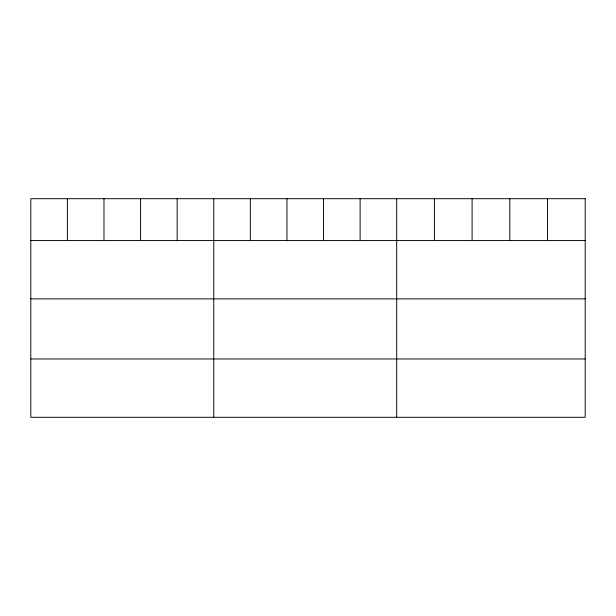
<?xml version="1.0" encoding="UTF-8"?>
<svg xmlns="http://www.w3.org/2000/svg" width="616" height="616" viewBox="0 0 616 616"><rect width="100%" height="100%" fill="white"/><g stroke="black" fill="none" stroke-linecap="round" stroke-linejoin="round"><path stroke-width="0.92" d="M30.8 240.563L585.2 240.563M30.8 298.883L585.2 298.883M30.8 358.966L585.2 358.966M547.501 198.706L547.501 240.563M509.802 198.706L509.802 240.563M472.102 198.706L472.102 240.563M434.403 198.706L434.403 240.563M396.704 198.706L396.704 417.294M360.114 198.706L360.114 240.563M323.523 198.706L323.523 240.563M286.933 198.706L286.933 240.563M250.342 198.706L250.342 240.563M213.752 198.706L213.752 417.294M177.162 198.706L177.162 240.563M140.571 198.706L140.571 240.563M103.981 198.706L103.981 240.563M67.39 198.706L67.39 240.563M585.2 198.706L30.8 198.706L30.8 417.294L585.2 417.294L585.2 198.706"/></g></svg>
